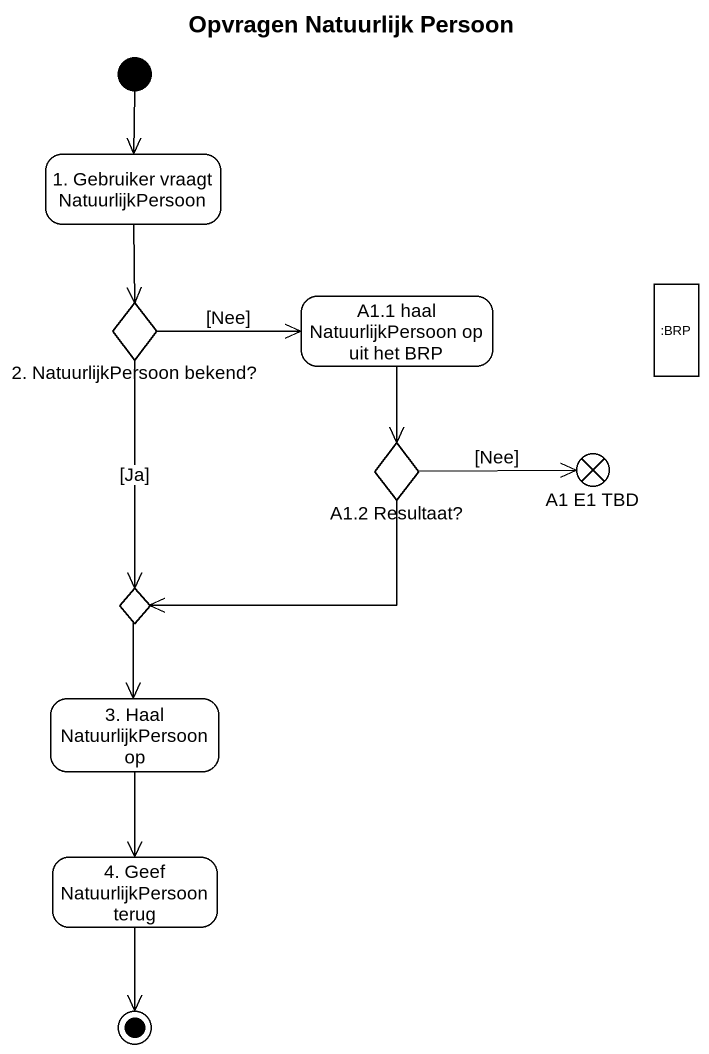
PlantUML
@startuml
title Opvragen Natuurlijk Persoon
hide empty description
state "1. Gebruiker vraagt NatuurlijkPersoon" as s1_Gebruiker_vraagt
state "2. NatuurlijkPersoon bekend?" as c2_NatuurlijkPersoon_bekend <<choice>>
state "A1.1 haal NatuurlijkPersoon op uit het BRP" as A1_1_haal_NatuurlijkPersoon
state ":BRP" as BRP <<object>>
state "A1.2 Resultaat?" as A1_2_Resultaat <<choice>>
state "A1 E1 TBD" as A1_E1_TBD <<end>>
state choice1 <<choice>>
state "3. Haal NatuurlijkPersoon op" as s3_Haal_NatuurlijkPersoon_op
state "4. Geef NatuurlijkPersoon terug" as s4_Geef_NatuurlijkPersoon
[*] --> s1_Gebruiker_vraagt
s1_Gebruiker_vraagt --> c2_NatuurlijkPersoon_bekend
c2_NatuurlijkPersoon_bekend -right-> A1_1_haal_NatuurlijkPersoon : [Nee]
c2_NatuurlijkPersoon_bekend --> choice1 : [Ja]
A1_1_haal_NatuurlijkPersoon --> A1_2_Resultaat
A1_2_Resultaat -right-> A1_E1_TBD : [Nee]
A1_2_Resultaat -left-> choice1
choice1 --> s3_Haal_NatuurlijkPersoon_op
s3_Haal_NatuurlijkPersoon_op --> s4_Geef_NatuurlijkPersoon
s4_Geef_NatuurlijkPersoon --> [*]
@enduml
